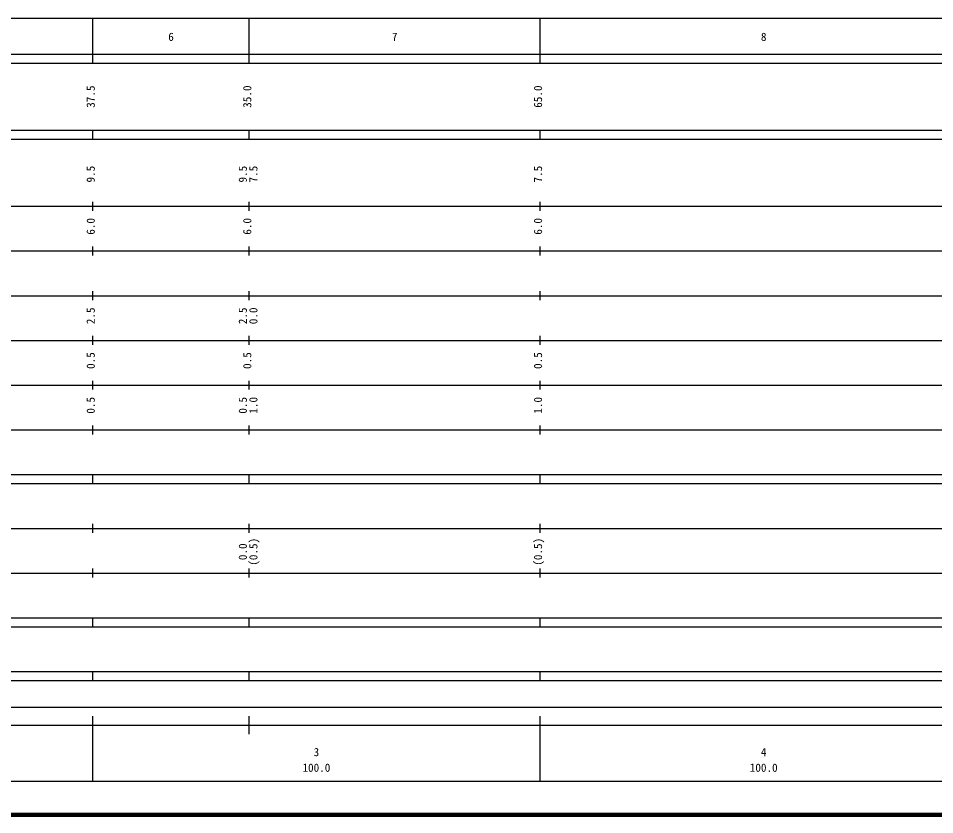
# Model space of a CAD drawing. Units: millimetres on the paper, enlarged 1000 times. Extents: x 40000 to 680000, y 20000 to 380000.
# Drawn here: x 251359 to 456227, y 20000 to 198000 of the extents above; entities that cross this region are included whole.
import ezdxf
from ezdxf.enums import TextEntityAlignment as Align

# ---------------------------------------------------------------- set-up
doc = ezdxf.new("R2010")
doc.units = ezdxf.units.MM
doc.header["$LTSCALE"] = 1000
doc.layers.add('M-TTL', color=2, linetype='Continuous', lineweight=140)
doc.layers.add('M-TTL-BAND', color=7, linetype='Continuous', lineweight=25)
doc.styles.add('ＭＳ ゴシック', font='')
doc.styles.get('ＭＳ ゴシック').set_extended_font_data('MS Gothic')

msp = doc.modelspace()

# ---------------------------------------------------------------- linework, layer by layer
at = {"layer": 'M-TTL'}
msp.add_line((40000, 20000), (680000, 20000), dxfattribs=at)
at = {"layer": 'M-TTL-BAND'}
for p, q in [((68000, 198000), (579000, 198000)), ((268000, 188000), (268000, 198000)), ((303000, 188000), (303000, 198000)), ((368000, 188000), (368000, 198000)), ((40000, 190000), (579000, 190000)), ((40000, 188000), (579000, 188000)), ((40000, 173000), (579000, 173000)), ((268000, 171000), (268000, 173000)), ((303000, 171000), (303000, 173000)), ((368000, 171000), (368000, 173000)), ((40000, 171000), (579000, 171000)), ((40000, 156000), (579000, 156000)), ((268000, 155000), (268000, 157000)), ((303000, 155000), (303000, 157000)), ((368000, 155000), (368000, 157000)), ((46000, 146000), (579000, 146000)), ((268000, 145000), (268000, 147000)), ((303000, 145000), (303000, 147000)), ((368000, 145000), (368000, 147000)), ((52000, 136000), (579000, 136000)), ((268000, 135000), (268000, 137000)), ((303000, 135000), (303000, 137000)), ((368000, 135000), (368000, 137000)), ((46000, 126000), (579000, 126000)), ((268000, 125000), (268000, 127000)), ((303000, 125000), (303000, 127000)), ((368000, 125000), (368000, 127000)), ((268000, 115000), (268000, 117000)), ((303000, 115000), (303000, 117000)), ((368000, 115000), (368000, 117000)), ((52000, 116000), (579000, 116000)), ((268000, 105000), (268000, 107000)), ((303000, 105000), (303000, 107000)), ((368000, 105000), (368000, 107000)), ((46000, 106000), (579000, 106000)), ((40000, 96000), (579000, 96000)), ((268000, 94000), (268000, 96000)), ((303000, 94000), (303000, 96000)), ((368000, 94000), (368000, 96000)), ((40000, 94000), (579000, 94000)), ((49000, 84000), (579000, 84000)), ((268000, 83000), (268000, 85000)), ((303000, 83000), (303000, 85000)), ((368000, 83000), (368000, 85000)), ((40000, 74000), (579000, 74000)), ((268000, 73000), (268000, 75000)), ((303000, 73000), (303000, 75000)), ((368000, 73000), (368000, 75000)), ((40000, 64000), (579000, 64000)), ((268000, 62000), (268000, 64000)), ((303000, 62000), (303000, 64000)), ((368000, 62000), (368000, 64000)), ((40000, 62000), (579000, 62000)), ((40000, 52000), (579000, 52000)), ((268000, 50000), (268000, 52000)), ((303000, 50000), (303000, 52000)), ((368000, 50000), (368000, 52000)), ((40000, 50000), (579000, 50000)), ((71000, 44000), (565000, 44000)), ((268000, 27500), (268000, 42000)), ((303000, 38000), (303000, 42000)), ((368000, 27500), (368000, 42000)), ((40000, 40000), (579000, 40000)), ((68000, 27500), (579000, 27500))]:
    msp.add_line(p, q, dxfattribs=at)

# ---------------------------------------------------------------- texts
at = {"layer": 'M-TTL-BAND', "style": 'ＭＳ ゴシック'}
for s, p in [('6', (285500, 192405)), ('7', (335500, 192405)), ('8', (418000, 192405)), ('3', (318000, 32523)), ('4', (418000, 32523)), ('100.0', (318000, 29033)), ('100.0', (418000, 29033))]:
    msp.add_text(s, height=1833, dxfattribs=at).set_placement(p, align=Align.BOTTOM_CENTER)
for s, p in [('37.5', (269000, 180500)), ('35.0', (304000, 180500)), ('65.0', (369000, 180500)), ('9.5', (269000, 163174)), ('9.5', (303000, 163174)), ('7.5', (305370, 163174)), ('7.5', (369000, 163174)), ('6.0', (269000, 151500)), ('6.0', (304000, 151500)), ('6.0', (369000, 151500)), ('2.5', (269000, 131500)), ('2.5', (303000, 131500)), ('0.0', (305370, 131500)), ('0.5', (269000, 121500)), ('0.5', (304000, 121500)), ('0.5', (369000, 121500)), ('0.5', (269000, 111500)), ('0.5', (303000, 111500)), ('1.0', (305370, 111500)), ('1.0', (369000, 111500)), ('0.0', (303000, 78764)), ('(0.5)', (305370, 78764)), ('(0.5)', (369000, 78764))]:
    msp.add_text(s, height=1833, rotation=90, dxfattribs=at).set_placement(p, align=Align.BOTTOM_CENTER)

doc.saveas('drawing.dxf')
